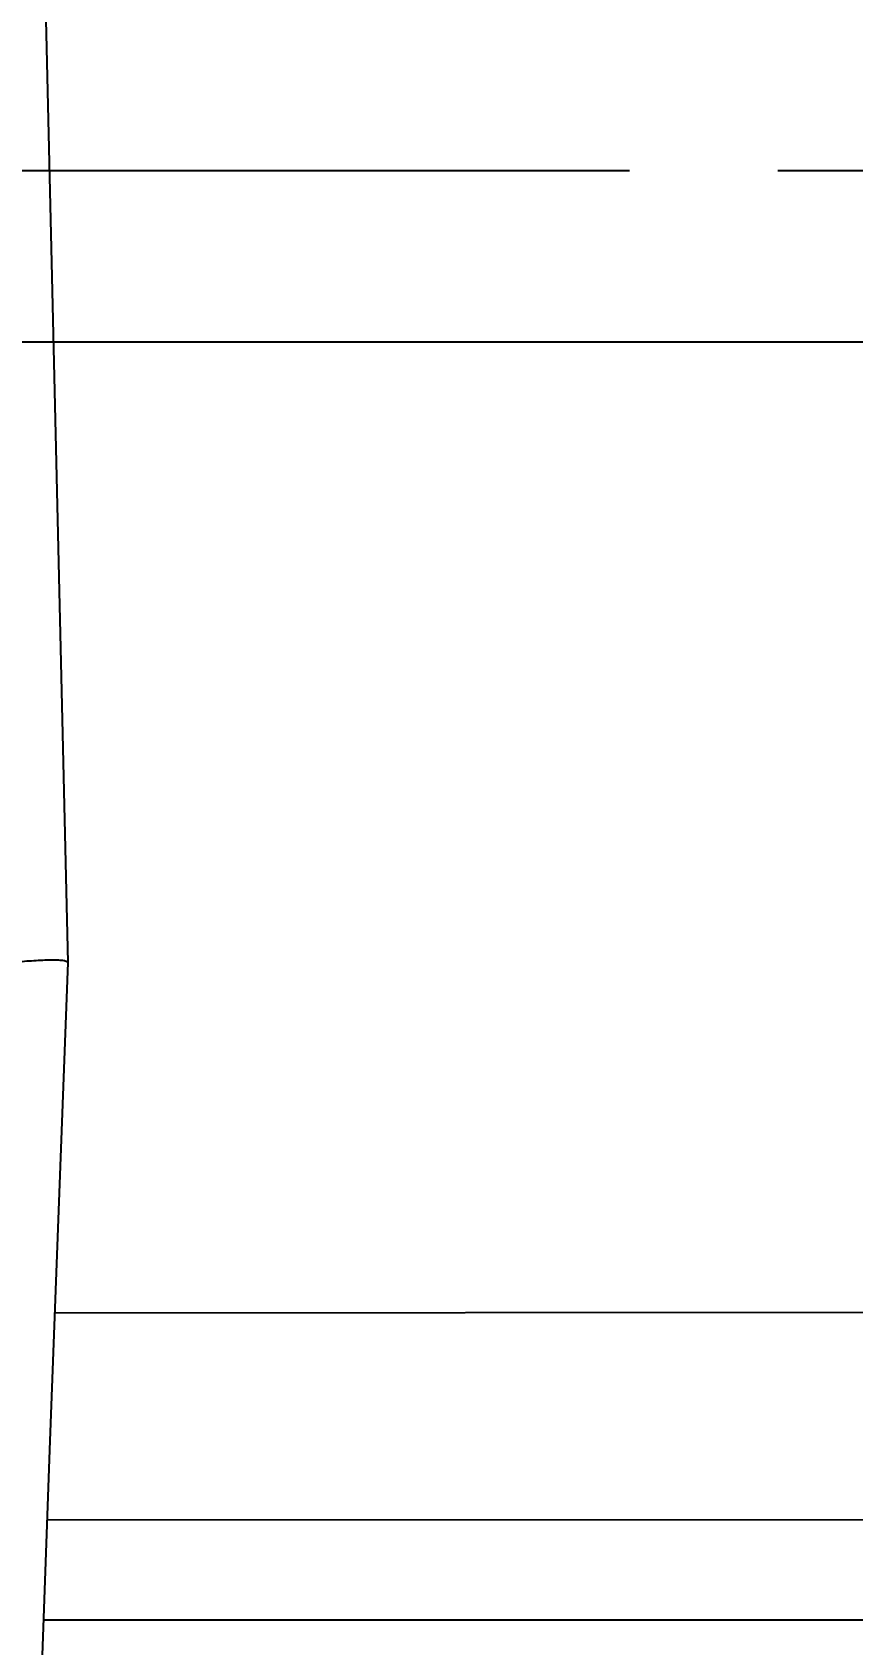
# Model space of a CAD drawing. Header units: millimetres. Extents: x 5828 to 6704, y 123 to 421.
# Drawn here: x 6434.277 to 6436.353, y 194.547 to 198.626 of the extents above; entities that cross this region are included whole.
import ezdxf

# ---------------------------------------------------------------- set-up
doc = ezdxf.new("R2010")
doc.units = ezdxf.units.MM
doc.linetypes.add('CENTER', pattern=[0.6, 0.375, -0.075, 0.075, -0.075])
for name, color, linetype in [('中心线', 7, 'Continuous'), ('外形图', 7, 'Continuous'), ('尺寸标注', 7, 'Continuous')]:
    doc.layers.add(name, color=color, linetype=linetype)
doc.styles.add('微软雅黑', font='msyh.ttc', dxfattribs={"height": 1.5})
doc.dimstyles.new('尺寸标注_1_15比例', dxfattribs={"dimtxt": 1.5, "dimasz": 1.25, "dimexe": 0.5, "dimexo": 0.4, "dimgap": 0.5, "dimtad": 1, "dimdec": 1, "dimlfac": 15, "dimdsep": 46, "dimtxsty": '微软雅黑', "dimcen": 0.09, "dimadec": 0, "dimazin": 0, "dimtp": 0.01, "dimtm": 0.01, "dimtfac": 1, "dimtdec": 1, "dimtofl": 0, "dimtmove": 0, "dimatfit": 3, "dimfxl": 1, "dimtolj": 1, "dimarcsym": 0})

# ---------------------------------------------------------------- blocks, each defined once
blk = doc.blocks.new('*D948')
at = {"layer": 'Defpoints', "color": 0}
for p in [(6426.4804, 198.7098), (6426.4804, 197.8431), (6446.4983, 197.8431)]:
    blk.add_point(p, dxfattribs=at)
at = {"layer": '尺寸标注', "color": 0, "lineweight": -2}
for p, q in [((6446.4983, 199.9598), (6446.4983, 201.2098)), ((6426.8804, 198.7098), (6446.9983, 198.7098)), ((6426.8804, 197.8431), (6446.9983, 197.8431)), ((6446.4983, 196.5931), (6446.4983, 192.3696))]:
    blk.add_line(p, q, dxfattribs=at)
at = {"layer": '尺寸标注', "color": 0}
for points in [[(6446.29, 199.9598), (6446.7067, 199.9598), (6446.4983, 198.7098)], [(6446.7067, 196.5931), (6446.29, 196.5931), (6446.4983, 197.8431)]]:
    blk.add_solid(points, dxfattribs=at)
at = {"layer": '尺寸标注', "color": 0, "insert": (6445.2193, 193.8564), "char_height": 1.5, "attachment_point": 5, "rotation": 90, "style": '微软雅黑'}
blk.add_mtext('\\A1;13', dxfattribs=at)

msp = doc.modelspace()

# ---------------------------------------------------------------- linework, layer by layer
at = {"layer": '中心线', "linetype": 'CENTER', "ltscale": 5}
msp.add_line((6403.9129, 198.2765), (6441.8348, 198.2765), dxfattribs=at)
at = {"layer": '外形图'}
for p, q in [((6434.3675, 196.2734), (6434.3675, 196.2734)), ((6436.4108, 195.3878), (6434.3341, 195.3861)), ((6434.3149, 194.8632), (6436.4437, 194.8644)), ((6436.9138, 194.6098), (6434.3058, 194.6098))]:
    msp.add_line(p, q, dxfattribs=at)
for points in [[(6434.3676, 196.2734), (6434.3107, 198.7314), (6434.2958, 201.2322), (6434.268, 203.0248)], [(6434.2681, 193.5459), (6434.2807, 193.9077), (6434.322, 195.0631), (6434.3675, 196.2734)]]:
    msp.add_lwpolyline(points, dxfattribs=at)
msp.add_open_spline([(6434.0436, 196.2778), (6434.0751, 196.2728), (6434.1228, 196.2678), (6434.1862, 196.271), (6434.2335, 196.2747), (6434.2799, 196.2782), (6434.3167, 196.28), (6434.3417, 196.2798), (6434.3552, 196.2788), (6434.3628, 196.277), (6434.3674, 196.2747), (6434.3674, 196.2735)], degree=3, knots=[0, 0, 0, 0, 0.293941, 0.439177, 0.583819, 0.730597, 0.867595, 0.921697, 0.962472, 0.98846, 1, 1, 1, 1], dxfattribs=at)

# ---------------------------------------------------------------- dimensions: what is measured, and where the dimension line sits
at = {"layer": '尺寸标注'}
dim = msp.add_linear_dim(base=(6446.4983, 197.8431), p1=(6426.4804, 198.7098), p2=(6426.4804, 197.8431), angle=90, dimstyle='尺寸标注_1_15比例', dxfattribs=at)
dim.commit()
dim.dimension.update_dxf_attribs({"geometry": '*D948', "text_midpoint": (6445.2193, 193.8564)})

doc.saveas('drawing.dxf')
